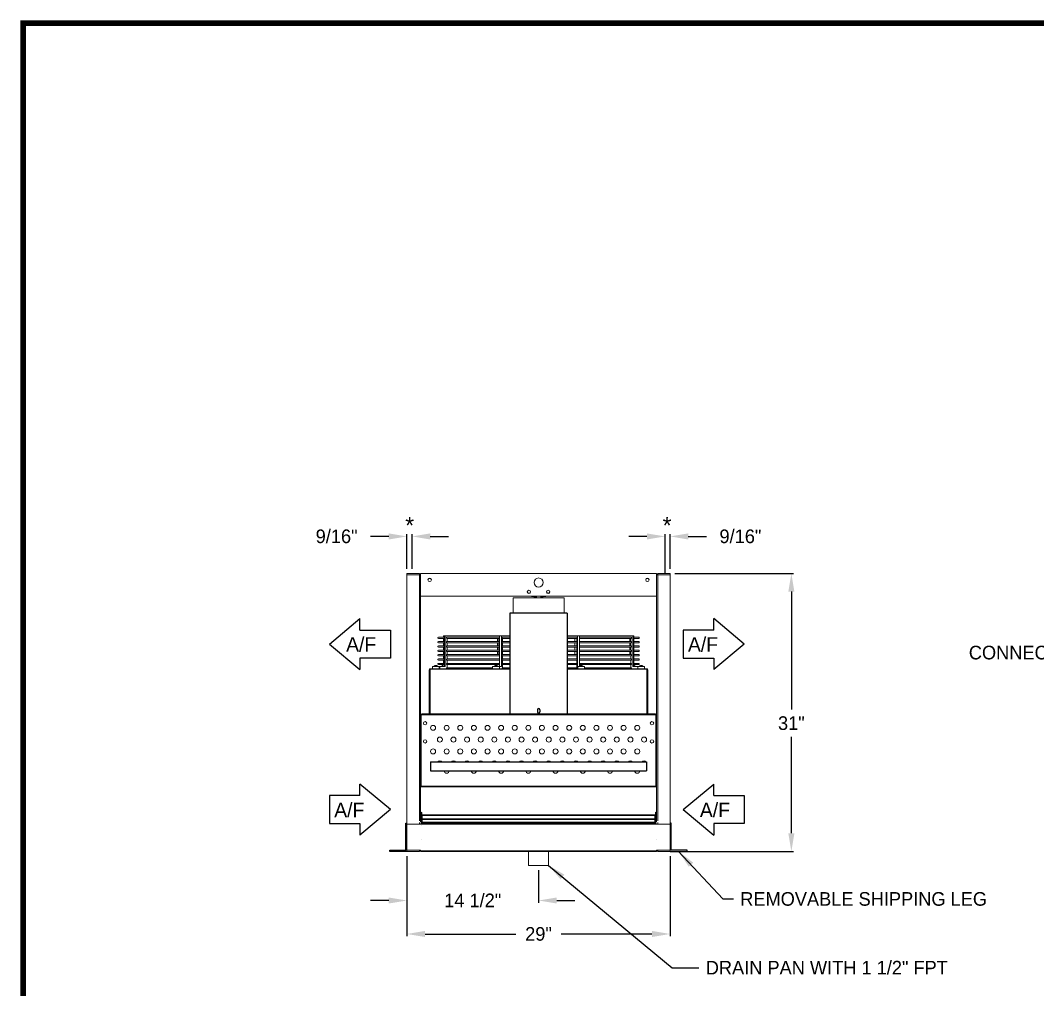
# Model space of a CAD drawing. Extents: x 6 to 271, y -23 to 146.
# Drawn here: x 10.7 to 122.8, y 35.3 to 142.1 of the extents above; entities that cross this region are included whole.
import ezdxf
from ezdxf.enums import TextEntityAlignment as Align

# ---------------------------------------------------------------- set-up
doc = ezdxf.new("R2010")
doc.units = 0
doc.header["$MEASUREMENT"] = 0
doc.layers.get('0').update_dxf_attribs({"linetype": 'CONTINUOUS'})
doc.layers.get('Defpoints').update_dxf_attribs({"linetype": 'CONTINUOUS'})
doc.dimstyles.get("Standard").update_dxf_attribs({"dimtxt": 1.5, "dimasz": 2, "dimexe": 0.25, "dimexo": 0.5, "dimgap": 0.75, "dimtad": 0, "dimtih": 1, "dimtoh": 1, "dimdec": 4, "dimzin": 0, "dimdsep": 46, "dimlunit": 5, "dimtxsty": 'STANDARD', "dimcen": 0.125, "dimclrd": 1, "dimclre": 1, "dimclrt": 1, "dimadec": 0, "dimazin": 0, "dimtfac": 1, "dimtdec": 4, "dimtofl": 0, "dimtmove": 0, "dimatfit": 3, "dimfxl": 1, "dimfrac": 2, "dimtolj": 1, "dimtzin": 0, "dimarcsym": 0})

# ---------------------------------------------------------------- blocks, each defined once
blk = doc.blocks.new('*D22')
at = {"color": 7, "lineweight": -2}
for p, q in [((53.29, 50.01), (53.29, 41.17)), ((82.29, 50.01), (82.29, 41.17)), ((55.29, 41.42), (65.29, 41.42)), ((80.29, 41.42), (70.29, 41.42))]:
    blk.add_line(p, q, dxfattribs=at)
at = {"color": 7}
for points in [[(55.29, 41.76), (55.29, 41.09), (53.29, 41.42)], [(80.29, 41.76), (80.29, 41.09), (82.29, 41.42)]]:
    blk.add_solid(points, dxfattribs=at)
at = {"layer": 'Defpoints', "color": 0}
for p in [(53.29, 50.51), (82.29, 50.51), (82.29, 41.42)]:
    blk.add_point(p, dxfattribs=at)
at = {"color": 7, "insert": (67.79, 41.42), "char_height": 1.5, "attachment_point": 5}
blk.add_mtext('\\A1;29"', dxfattribs=at)
blk = doc.blocks.new('*D23')
at = {"color": 7, "lineweight": -2}
for p, q in [((53.29, 50.01), (53.29, 44.86)), ((67.79, 48.46), (67.79, 44.86)), ((51.29, 45.11), (49.29, 45.11)), ((69.79, 45.11), (71.79, 45.11))]:
    blk.add_line(p, q, dxfattribs=at)
at = {"color": 7}
for points in [[(51.29, 45.44), (51.29, 44.78), (53.29, 45.11)], [(69.79, 45.44), (69.79, 44.78), (67.79, 45.11)]]:
    blk.add_solid(points, dxfattribs=at)
at = {"layer": 'Defpoints', "color": 0}
for p in [(53.29, 50.51), (67.79, 48.96), (53.29, 45.11)]:
    blk.add_point(p, dxfattribs=at)
at = {"color": 7, "insert": (60.54, 45.11), "char_height": 1.5, "attachment_point": 5}
blk.add_mtext('\\A1;14 1/2"', dxfattribs=at)
blk = doc.blocks.new('Air Flow Arror')
for p, q in [((-1.54, 6.74), (-4.35, 3.37)), ((-1.54, 6.74), (1.26, 3.37)), ((-3.09, 3.37), (-4.35, 3.37)), ((-3.09, 3.37), (-3.09, 0)), ((0, 0), (0, 3.37)), ((0, 3.37), (1.26, 3.37)), ((-3.09, 0), (0, 0))]:
    blk.add_line(p, q)
blk.add_text('A/F', height=1.594, rotation=90).set_placement((-0.71, 0.53))
blk = doc.blocks.new('099front')
at = {"color": 0, "ltscale": 7}
for p, q in [((59.35, 106.85), (53.04, 106.85)), ((53.04, 106.85), (53.04, 95.79)), ((59.35, 106.85), (59.35, 95.79)), ((53.04, 95.79), (59.35, 95.79)), ((56.07, 96.23), (56.07, 95.98)), ((56.32, 96.23), (56.32, 95.98))]:
    blk.add_line(p, q, dxfattribs=at)
for centre, start, end in [((56.2, 96.23), 0, 180), ((56.2, 95.98), 180, 0)]:
    blk.add_arc(centre, 0.125, start, end, dxfattribs=at)
blk = doc.blocks.new('*D24')
at = {"color": 7, "lineweight": -2}
for p, q in [((79.73, 85.22), (77.73, 85.22)), ((81.73, 81.64), (81.73, 85.47)), ((82.29, 81.64), (82.29, 85.47)), ((84.29, 85.22), (86.29, 85.22))]:
    blk.add_line(p, q, dxfattribs=at)
at = {"color": 7}
for points in [[(79.73, 85.55), (79.73, 84.88), (81.73, 85.22)], [(84.29, 85.55), (84.29, 84.88), (82.29, 85.22)]]:
    blk.add_solid(points, dxfattribs=at)
at = {"layer": 'Defpoints', "color": 0}
for p in [(81.73, 85.22), (81.73, 81.14), (82.29, 81.14)]:
    blk.add_point(p, dxfattribs=at)
at = {"color": 7, "insert": (90.04, 85.22), "char_height": 1.5, "attachment_point": 5}
blk.add_mtext('\\A1;9/16"', dxfattribs=at)
blk = doc.blocks.new('*D25')
at = {"color": 7, "lineweight": -2}
for p, q in [((51.29, 85.22), (49.29, 85.22)), ((53.29, 81.64), (53.29, 85.47)), ((53.86, 81.64), (53.86, 85.47)), ((55.86, 85.22), (57.86, 85.22))]:
    blk.add_line(p, q, dxfattribs=at)
at = {"color": 7}
for points in [[(51.29, 85.55), (51.29, 84.88), (53.29, 85.22)], [(55.86, 85.55), (55.86, 84.88), (53.86, 85.22)]]:
    blk.add_solid(points, dxfattribs=at)
at = {"layer": 'Defpoints', "color": 0}
for p in [(53.29, 85.22), (53.29, 81.14), (53.86, 81.14)]:
    blk.add_point(p, dxfattribs=at)
at = {"color": 7, "insert": (45.54, 85.22), "char_height": 1.5, "attachment_point": 5}
blk.add_mtext('\\A1;9/16"', dxfattribs=at)

msp = doc.modelspace()

# ---------------------------------------------------------------- linework, layer by layer
at = {"color": 7}
for p, q in [((81.7313, 81.13945), (81.7313, 82.27363)), ((82.7938, 81.13945), (95.90246, 81.13945)), ((95.65246, 79.13945), (95.65246, 66.13945)), ((44.74651, 73.35741), (48.11421, 76.16372)), ((48.11421, 74.90088), (48.11421, 76.16372)), ((48.11421, 74.90088), (51.48191, 74.90088)), ((51.48191, 74.90088), (51.48191, 71.81395)), ((44.74651, 73.35741), (48.11421, 70.55111)), ((51.48191, 71.81395), (48.11421, 71.81395)), ((48.11421, 71.81395), (48.11421, 70.55111)), ((95.65246, 52.51445), (95.65246, 63.13945)), ((55.8938, 60.37738), (79.6938, 60.37738)), ((55.8938, 60.37738), (55.8938, 59.39795)), ((79.6938, 60.37738), (79.6938, 59.39795)), ((55.8938, 59.39795), (79.6938, 59.39795)), ((83.72928, 55.12417), (87.09698, 57.93047)), ((87.09698, 56.66763), (87.09698, 57.93047)), ((87.09698, 56.66763), (90.46468, 56.66763)), ((90.46468, 56.66763), (90.46468, 53.5807)), ((83.72928, 55.12417), (87.09698, 52.31786)), ((53.1688, 50.63945), (53.1688, 53.63945)), ((53.1688, 53.63945), (53.2938, 53.63945)), ((82.4188, 53.63945), (82.2938, 53.63945)), ((82.4188, 50.63945), (82.4188, 53.63945)), ((90.46468, 53.5807), (87.09698, 53.5807)), ((87.09698, 53.5807), (87.09698, 52.31786)), ((51.4188, 50.51445), (51.4188, 50.63945)), ((51.4188, 50.63945), (53.1688, 50.63945)), ((53.2938, 50.51445), (51.4188, 50.51445)), ((82.2938, 50.51445), (84.1688, 50.51445)), ((84.1688, 50.63945), (82.4188, 50.63945)), ((82.7938, 50.51445), (95.90246, 50.51445)), ((84.1688, 50.51445), (84.1688, 50.63945))]:
    msp.add_line(p, q, dxfattribs=at)
at = {"color": 7, "linetype": 'Continuous', "lineweight": 15}
for p, q in [((53.2938, 81.13945), (53.2938, 81.00495)), ((54.6583, 81.13945), (53.2938, 81.13945)), ((54.6583, 81.00495), (53.2938, 81.00495)), ((53.2938, 81.00395), (53.2938, 50.64995)), ((54.6583, 81.00395), (53.2938, 81.00395)), ((54.6583, 81.00495), (54.6583, 81.13945)), ((54.6583, 81.00395), (54.7938, 81.00395)), ((54.6583, 81.00395), (54.6583, 53.90361)), ((80.7938, 81.13945), (54.7938, 81.13945)), ((54.7938, 81.13945), (54.7938, 81.00395)), ((54.7938, 53.76813), (54.7938, 81.00395)), ((80.7938, 81.00395), (80.7938, 81.13945)), ((80.7938, 81.00395), (80.9293, 81.00395)), ((80.7938, 53.76813), (80.7938, 81.00395)), ((80.9293, 81.13945), (80.9293, 81.00495)), ((80.9293, 81.13945), (82.2938, 81.13945)), ((80.9293, 81.00495), (82.2938, 81.00495)), ((80.9293, 81.00395), (82.2938, 81.00395)), ((80.9293, 53.90361), (80.9293, 81.00395)), ((82.2938, 81.13945), (82.2938, 81.00495)), ((82.2938, 81.00395), (82.2938, 50.64995)), ((54.7938, 78.63945), (80.7938, 78.63945)), ((67.55488, 78.54313), (66.72011, 78.63945)), ((67.566, 78.63945), (67.55488, 78.54313)), ((68.03271, 78.54313), (68.0216, 78.63945)), ((68.86748, 78.63945), (68.03271, 78.54313)), ((70.6063, 78.45045), (64.9813, 78.45045)), ((57.40015, 74.10957), (56.75368, 74.10957)), ((56.75368, 73.98957), (57.40015, 73.98957)), ((57.30678, 74.26445), (57.30678, 74.10957)), ((57.40015, 74.26445), (57.30678, 74.26445)), ((57.30678, 73.98957), (57.30678, 73.6309)), ((57.49353, 74.26445), (57.40015, 74.26445)), ((57.40015, 74.26445), (57.40015, 70.88345)), ((57.49353, 74.26445), (57.49353, 70.88345)), ((63.48861, 74.26445), (57.49353, 74.26445)), ((57.68993, 73.98957), (63.48861, 73.98957)), ((63.48861, 74.10957), (57.69, 74.10957)), ((57.71896, 73.6309), (57.71896, 73.98957)), ((63.26318, 73.98957), (63.26318, 73.6309)), ((63.35656, 73.6309), (63.35656, 73.98957)), ((63.71404, 74.26445), (63.48861, 74.26445)), ((63.48861, 74.26445), (63.48861, 70.88345)), ((63.71404, 74.26445), (63.71404, 70.88345)), ((64.63755, 74.26445), (63.71404, 74.26445)), ((63.79539, 73.98957), (64.63755, 73.98957)), ((64.63755, 74.10957), (63.79552, 74.10957)), ((63.80741, 73.6309), (63.80741, 73.98957)), ((70.95005, 74.26445), (72.09899, 74.26445)), ((72.01867, 74.10957), (70.95005, 74.10957)), ((70.95005, 73.98957), (72.01867, 73.98957)), ((71.78019, 73.6309), (71.78019, 73.98957)), ((72.00561, 73.6309), (72.00561, 73.98957)), ((72.09899, 74.26445), (72.09899, 70.88345)), ((72.32441, 74.26445), (72.09899, 74.26445)), ((72.32441, 74.26445), (72.32441, 70.99154)), ((72.32441, 74.26445), (78.18744, 74.26445)), ((77.99354, 74.10957), (72.32441, 74.10957)), ((72.32441, 73.98957), (77.99354, 73.98957)), ((77.86864, 73.6309), (77.86864, 73.98957)), ((77.96202, 73.6309), (77.96202, 73.98957)), ((78.18744, 74.26445), (78.18744, 70.88345)), ((78.28082, 74.26445), (78.18744, 74.26445)), ((78.28082, 74.26445), (78.28082, 70.88345)), ((78.83391, 74.10957), (78.28082, 74.10957)), ((78.28082, 73.98957), (78.83391, 73.98957)), ((57.40015, 73.6309), (56.75368, 73.6309)), ((56.75368, 73.5109), (57.40015, 73.5109)), ((57.40015, 73.15224), (56.75368, 73.15224)), ((56.75368, 73.03224), (57.40015, 73.03224)), ((57.30678, 73.5109), (57.30678, 73.15224)), ((57.30678, 73.03224), (57.30678, 72.67357)), ((57.68993, 73.5109), (63.48861, 73.5109)), ((57.68993, 73.03224), (63.48861, 73.03224)), ((63.48861, 73.6309), (57.69, 73.6309)), ((63.48861, 73.15224), (57.69, 73.15224)), ((57.71896, 73.15224), (57.71896, 73.5109)), ((57.71896, 72.67357), (57.71896, 73.03224)), ((63.26318, 73.5109), (63.26318, 73.15224)), ((63.26318, 73.03224), (63.26318, 72.67357)), ((63.35656, 73.15224), (63.35656, 73.5109)), ((63.35656, 72.67357), (63.35656, 73.03224)), ((63.79539, 73.5109), (64.63755, 73.5109)), ((63.79539, 73.03224), (64.63755, 73.03224)), ((64.63755, 73.6309), (63.79552, 73.6309)), ((64.63755, 73.15224), (63.79552, 73.15224)), ((63.80741, 73.15224), (63.80741, 73.5109)), ((63.80741, 72.67357), (63.80741, 73.03224)), ((72.01867, 73.6309), (70.95005, 73.6309)), ((70.95005, 73.5109), (72.01867, 73.5109)), ((72.01867, 73.15224), (70.95005, 73.15224)), ((70.95005, 73.03224), (72.01867, 73.03224)), ((71.78019, 73.15224), (71.78019, 73.5109)), ((71.78019, 72.67357), (71.78019, 73.03224)), ((72.00561, 73.15224), (72.00561, 73.5109)), ((72.00561, 72.67357), (72.00561, 73.03224)), ((77.99354, 73.6309), (72.32441, 73.6309)), ((72.32441, 73.5109), (77.99354, 73.5109)), ((77.99354, 73.15224), (72.32441, 73.15224)), ((72.32441, 73.03224), (77.99354, 73.03224)), ((77.86864, 73.15224), (77.86864, 73.5109)), ((77.86864, 72.67357), (77.86864, 73.03224)), ((77.96202, 73.15224), (77.96202, 73.5109)), ((77.96202, 72.67357), (77.96202, 73.03224)), ((78.83391, 73.6309), (78.28082, 73.6309)), ((78.28082, 73.5109), (78.83391, 73.5109)), ((78.83391, 73.15224), (78.28082, 73.15224)), ((78.28082, 73.03224), (78.83391, 73.03224)), ((57.40015, 72.67357), (56.75368, 72.67357)), ((56.75368, 72.55357), (57.40015, 72.55357)), ((57.40015, 72.1949), (56.75368, 72.1949)), ((56.75368, 72.07491), (57.40015, 72.07491)), ((57.30678, 72.55357), (57.30678, 72.1949)), ((57.30678, 72.07491), (57.30678, 71.71624)), ((57.68993, 72.55357), (63.48861, 72.55357)), ((57.68993, 72.07491), (63.48861, 72.07491)), ((63.48861, 72.67357), (57.69, 72.67357)), ((63.48861, 72.1949), (57.69, 72.1949)), ((57.71896, 72.1949), (57.71896, 72.55357)), ((57.71896, 71.71624), (57.71896, 72.07491)), ((63.26318, 72.55357), (63.26318, 72.1949)), ((63.35656, 72.1949), (63.35656, 72.55357)), ((63.79539, 72.55357), (64.63755, 72.55357)), ((63.79539, 72.07491), (64.63755, 72.07491)), ((64.63755, 72.67357), (63.79552, 72.67357)), ((64.63755, 72.1949), (63.79552, 72.1949)), ((63.80741, 72.1949), (63.80741, 72.55357)), ((63.80741, 71.71624), (63.80741, 72.07491)), ((72.01867, 72.67357), (70.95005, 72.67357)), ((70.95005, 72.55357), (72.01867, 72.55357)), ((72.01867, 72.1949), (70.95005, 72.1949)), ((70.95005, 72.07491), (72.01867, 72.07491)), ((71.78019, 72.1949), (71.78019, 72.55357)), ((72.00561, 72.1949), (72.00561, 72.55357)), ((72.00561, 71.71624), (72.00561, 72.07491)), ((77.99354, 72.67357), (72.32441, 72.67357)), ((72.32441, 72.55357), (77.99354, 72.55357)), ((77.99354, 72.1949), (72.32441, 72.1949)), ((72.32441, 72.07491), (77.99354, 72.07491)), ((77.86864, 72.1949), (77.86864, 72.55357)), ((77.96202, 72.1949), (77.96202, 72.55357)), ((77.96202, 71.71624), (77.96202, 72.07491)), ((78.83391, 72.67357), (78.28082, 72.67357)), ((78.28082, 72.55357), (78.83391, 72.55357)), ((78.83391, 72.1949), (78.28082, 72.1949)), ((78.28082, 72.07491), (78.83391, 72.07491)), ((55.8426, 70.63945), (55.8448, 70.63945)), ((64.63755, 70.63945), (55.8448, 70.63945)), ((55.8448, 70.58845), (55.8448, 70.63945)), ((56.10727, 70.88345), (56.61748, 70.88345)), ((56.69502, 70.88445), (56.25752, 70.88445)), ((56.38152, 71.00845), (56.38168, 71.00845)), ((56.38441, 71.00845), (56.38168, 71.00845)), ((56.38441, 71.00845), (56.39491, 71.00845)), ((56.40559, 71.00845), (56.39491, 71.00845)), ((56.40559, 71.00845), (56.48163, 71.00845)), ((56.49319, 71.00845), (56.48163, 71.00845)), ((56.49947, 71.00845), (56.49319, 71.00845)), ((56.49947, 71.00845), (56.52484, 71.00845)), ((56.53938, 71.00845), (56.52484, 71.00845)), ((56.53938, 71.00845), (56.57102, 71.00845)), ((56.61748, 70.88345), (56.84527, 70.88345)), ((57.40015, 71.71624), (56.75368, 71.71624)), ((56.75368, 71.59624), (57.40015, 71.59624)), ((57.40015, 71.23757), (56.75368, 71.23757)), ((56.75368, 71.11757), (57.40015, 71.11757)), ((56.91056, 70.88345), (56.84527, 70.88345)), ((56.91056, 70.88345), (56.91056, 70.63945)), ((57.49353, 70.88345), (56.91056, 70.88345)), ((57.30678, 71.59624), (57.30678, 71.23757)), ((57.68993, 71.59624), (63.48861, 71.59624)), ((57.68993, 71.11757), (63.48861, 71.11757)), ((63.48861, 71.71624), (57.69, 71.71624)), ((63.48861, 71.23757), (57.69, 71.23757)), ((62.73693, 70.75891), (57.69, 70.75891)), ((57.71896, 71.23757), (57.71896, 71.59624)), ((57.71896, 70.75891), (57.71896, 71.11757)), ((62.73693, 70.88345), (63.24714, 70.88345)), ((63.32468, 70.88445), (62.88718, 70.88445)), ((63.01118, 71.00845), (63.04282, 71.00845)), ((63.05737, 71.00845), (63.04282, 71.00845)), ((63.05737, 71.00845), (63.08273, 71.00845)), ((63.08901, 71.00845), (63.08273, 71.00845)), ((63.10057, 71.00845), (63.08901, 71.00845)), ((63.10057, 71.00845), (63.17661, 71.00845)), ((63.18729, 71.00845), (63.17661, 71.00845)), ((63.18729, 71.00845), (63.19779, 71.00845)), ((63.20052, 71.00845), (63.19779, 71.00845)), ((63.20052, 71.00845), (63.20068, 71.00845)), ((63.24714, 70.88345), (63.47493, 70.88345)), ((63.71404, 70.88345), (63.47493, 70.88345)), ((63.79539, 71.59624), (64.63755, 71.59624)), ((63.79539, 71.11757), (64.63755, 71.11757)), ((64.63755, 71.71624), (63.79552, 71.71624)), ((64.63755, 71.23757), (63.79552, 71.23757)), ((64.63755, 70.75891), (63.79552, 70.75891)), ((63.80741, 71.23757), (63.80741, 71.59624)), ((63.80741, 70.75891), (63.80741, 71.11757)), ((72.01867, 71.71624), (70.95005, 71.71624)), ((70.95005, 71.59624), (72.01867, 71.59624)), ((72.01867, 71.23757), (70.95005, 71.23757)), ((70.95005, 71.11757), (72.01867, 71.11757)), ((72.01867, 70.75891), (70.95005, 70.75891)), ((79.7428, 70.63945), (70.95005, 70.63945)), ((72.00561, 71.23757), (72.00561, 71.59624)), ((72.00561, 70.75891), (72.00561, 71.11757)), ((72.09899, 70.88345), (72.11267, 70.88345)), ((72.11267, 70.88345), (72.62288, 70.88345)), ((72.27957, 70.88445), (72.26292, 70.88445)), ((72.70042, 70.88445), (72.27957, 70.88445)), ((77.99354, 71.71624), (72.32441, 71.71624)), ((72.32441, 71.59624), (77.99354, 71.59624)), ((77.99354, 71.23757), (72.32441, 71.23757)), ((72.32441, 71.11757), (77.99354, 71.11757)), ((72.38692, 71.00845), (72.38707, 71.00845)), ((72.3898, 71.00845), (72.38707, 71.00845)), ((72.3898, 71.00845), (72.40031, 71.00845)), ((72.41099, 71.00845), (72.40031, 71.00845)), ((72.41099, 71.00845), (72.48703, 71.00845)), ((72.49858, 71.00845), (72.48703, 71.00845)), ((72.50486, 71.00845), (72.49858, 71.00845)), ((72.50486, 71.00845), (72.53023, 71.00845)), ((72.54477, 71.00845), (72.53023, 71.00845)), ((72.54477, 71.00845), (72.57642, 71.00845)), ((72.62288, 70.88345), (72.85067, 70.88345)), ((77.99354, 70.75891), (72.85067, 70.75891)), ((77.96202, 71.23757), (77.96202, 71.59624)), ((77.96202, 70.75891), (77.96202, 71.11757)), ((78.18744, 70.88345), (78.74232, 70.88345)), ((78.83391, 71.71624), (78.28082, 71.71624)), ((78.28082, 71.59624), (78.83391, 71.59624)), ((78.83391, 71.23757), (78.28082, 71.23757)), ((78.28082, 71.11757), (78.83391, 71.11757)), ((78.74232, 70.88345), (79.25253, 70.88345)), ((79.02761, 70.88445), (78.89257, 70.88445)), ((79.01657, 71.00845), (79.04822, 71.00845)), ((79.33007, 70.88445), (79.02761, 70.88445)), ((79.06276, 71.00845), (79.04822, 71.00845)), ((79.06276, 71.00845), (79.08813, 71.00845)), ((79.09441, 71.00845), (79.08813, 71.00845)), ((79.10596, 71.00845), (79.09441, 71.00845)), ((79.10596, 71.00845), (79.182, 71.00845)), ((79.19268, 71.00845), (79.182, 71.00845)), ((79.19268, 71.00845), (79.20319, 71.00845)), ((79.20592, 71.00845), (79.20319, 71.00845)), ((79.20592, 71.00845), (79.20607, 71.00845)), ((79.25253, 70.88345), (79.48032, 70.88345)), ((79.7428, 70.58845), (79.7428, 70.63945)), ((79.7428, 70.63945), (79.745, 70.63945)), ((55.7938, 70.51445), (55.7438, 70.51445)), ((55.7438, 70.51445), (55.7438, 65.69045)), ((55.7938, 70.58845), (55.7938, 70.59065)), ((55.8438, 70.58845), (55.7938, 70.58845)), ((55.7938, 70.58845), (55.7938, 70.58745)), ((55.7938, 70.58745), (55.7938, 70.51445)), ((55.7938, 70.51445), (55.7938, 65.69045)), ((64.63755, 70.58845), (55.8448, 70.58845)), ((55.8448, 65.69045), (55.8448, 70.58845)), ((79.7428, 70.58845), (70.95005, 70.58845)), ((79.7428, 65.69045), (79.7428, 70.58845)), ((79.7438, 70.58845), (79.7938, 70.58845)), ((79.7938, 70.59065), (79.7938, 70.58845)), ((79.7938, 70.58745), (79.7938, 70.58845)), ((79.7938, 70.58745), (79.7938, 70.51445)), ((79.7938, 70.51445), (79.7938, 65.69045)), ((79.7938, 70.51445), (79.8438, 70.51445)), ((79.8438, 70.51445), (79.8438, 65.69045)), ((54.7938, 65.57595), (54.8578, 65.57595)), ((54.8568, 65.57545), (54.7938, 65.57545)), ((54.8568, 65.57545), (54.8568, 57.70345)), ((54.8568, 65.57545), (54.8578, 65.57545)), ((54.8573, 65.63945), (54.8573, 65.57695)), ((54.8573, 65.63945), (55.7303, 65.63945)), ((54.8573, 65.57695), (55.7303, 65.57695)), ((54.8578, 65.57545), (54.8578, 65.57645)), ((54.8578, 65.57645), (55.8563, 65.57645)), ((54.8578, 65.57545), (54.8578, 57.70345)), ((54.8578, 65.57545), (80.7298, 65.57545)), ((54.9188, 65.68945), (54.9188, 65.63945)), ((55.7428, 65.68945), (54.9188, 65.68945)), ((55.7428, 65.63945), (55.7303, 65.63945)), ((55.7303, 65.57695), (55.7303, 65.63945)), ((55.7428, 65.63945), (55.7428, 65.68945)), ((55.7438, 65.69045), (55.7938, 65.69045)), ((55.8448, 65.69045), (55.7938, 65.69045)), ((55.7938, 65.63945), (55.7938, 65.57545)), ((55.7938, 65.63945), (55.8448, 65.63945)), ((55.8448, 65.69045), (55.8448, 65.68945)), ((79.7428, 65.69045), (55.8448, 65.69045)), ((55.8448, 65.63945), (55.8448, 65.68945)), ((55.8448, 65.68945), (79.7428, 65.68945)), ((55.8448, 65.63945), (55.8563, 65.63945)), ((55.8563, 65.57645), (55.8563, 65.63945)), ((55.8563, 65.63945), (79.7313, 65.63945)), ((79.7313, 65.63945), (79.7428, 65.63945)), ((79.7313, 65.63945), (79.7313, 65.57645)), ((79.7313, 65.57645), (80.7298, 65.57645)), ((79.7428, 65.68945), (79.7428, 65.69045)), ((79.7938, 65.69045), (79.7428, 65.69045)), ((79.7428, 65.63945), (79.7428, 65.68945)), ((79.7428, 65.63945), (79.7938, 65.63945)), ((79.7938, 65.69045), (79.8438, 65.69045)), ((79.7938, 65.63945), (79.7938, 65.57545)), ((79.8448, 65.68945), (79.8448, 65.63945)), ((79.8448, 65.68945), (80.6688, 65.68945)), ((79.8448, 65.63945), (79.8573, 65.63945)), ((79.8573, 65.63945), (79.8573, 65.57695)), ((80.7303, 65.63945), (79.8573, 65.63945)), ((80.7303, 65.57695), (79.8573, 65.57695)), ((80.6688, 65.68945), (80.6688, 65.63945)), ((80.7298, 65.57645), (80.7298, 65.57545)), ((80.7298, 65.57595), (80.7938, 65.57595)), ((80.7298, 65.57545), (80.7298, 57.70345)), ((80.7298, 65.57545), (80.7308, 65.57545)), ((80.7303, 65.57695), (80.7303, 65.63945)), ((80.7308, 65.57545), (80.7308, 57.70345)), ((80.7938, 65.57545), (80.7308, 65.57545)), ((54.8568, 57.70345), (54.7938, 57.70345)), ((54.8568, 57.70345), (54.8578, 57.70345)), ((54.8578, 57.70345), (54.8578, 57.70245)), ((54.8578, 57.70345), (80.7298, 57.70345)), ((54.8578, 57.63945), (54.8578, 57.70245)), ((80.7298, 57.70245), (54.8578, 57.70245)), ((80.7298, 57.63945), (54.8578, 57.63945)), ((80.7298, 57.70245), (80.7298, 57.70345)), ((80.7298, 57.70345), (80.7308, 57.70345)), ((80.7298, 57.63945), (80.7298, 57.70245)), ((80.7938, 57.70345), (80.7308, 57.70345)), ((54.7938, 54.8962), (54.9002, 54.78981)), ((54.9002, 54.70682), (54.7938, 54.81321)), ((54.7938, 54.76813), (54.9002, 54.66174)), ((54.9002, 54.20682), (54.7938, 54.31321)), ((54.7938, 54.26813), (54.9002, 54.16174)), ((54.9002, 53.70682), (54.7938, 53.81321)), ((54.90001, 54.66193), (54.9188, 54.66193)), ((54.90001, 54.16193), (54.9188, 54.16193)), ((54.9002, 54.70682), (54.9002, 54.78981)), ((54.9002, 54.20682), (54.9002, 54.66174)), ((54.9002, 53.70682), (54.9002, 54.16174)), ((54.9188, 54.66193), (54.9188, 54.74492)), ((54.9188, 54.61684), (54.9188, 54.66193)), ((54.9188, 54.16193), (54.9188, 54.61684)), ((54.9188, 54.11684), (54.9188, 54.16193)), ((54.9188, 54.15379), (54.9828, 54.15379)), ((54.9188, 54.15275), (54.9828, 54.15275)), ((54.9188, 53.66193), (54.9188, 54.11684)), ((54.9198, 54.74492), (54.9198, 54.74389)), ((54.9198, 54.15379), (54.9198, 54.74389)), ((80.6048, 54.5359), (54.9828, 54.5359)), ((54.9828, 54.5359), (54.9828, 54.52875)), ((80.6048, 54.52875), (54.9828, 54.52875)), ((54.9828, 54.52875), (54.9828, 54.46371)), ((80.6048, 54.46371), (54.9828, 54.46371)), ((54.9828, 54.46371), (54.9828, 54.15275)), ((80.6048, 54.10475), (54.9828, 54.10475)), ((54.9828, 54.10475), (54.9828, 54.09761)), ((80.6048, 54.09761), (54.9828, 54.09761)), ((54.9828, 54.09761), (54.9828, 54.03256)), ((80.6048, 54.03256), (54.9828, 54.03256)), ((54.9828, 54.03256), (54.9828, 53.73262)), ((80.6048, 54.5359), (80.6048, 54.52875)), ((80.6048, 54.52875), (80.6048, 54.46371)), ((80.6048, 54.46371), (80.6048, 54.10475)), ((80.6048, 54.10475), (80.6048, 54.09761)), ((80.6048, 54.09761), (80.6048, 54.03256)), ((80.6048, 54.03256), (80.6048, 53.73262)), ((80.6688, 54.47191), (80.6058, 54.47191)), ((80.6058, 54.46476), (80.6058, 54.47191)), ((80.6058, 54.46476), (80.6688, 54.46476)), ((80.6688, 54.04076), (80.6058, 54.04076)), ((80.6058, 54.03361), (80.6058, 54.04076)), ((80.6058, 54.03361), (80.6688, 54.03361)), ((80.6678, 54.74492), (80.6678, 54.74389)), ((80.6678, 54.74389), (80.6678, 54.47191)), ((80.6688, 54.66193), (80.6688, 54.74492)), ((80.6688, 54.66193), (80.68758, 54.66193)), ((80.6688, 54.66193), (80.6688, 54.61684)), ((80.6688, 54.16193), (80.6688, 54.61684)), ((80.6688, 54.16193), (80.68758, 54.16193)), ((80.6688, 54.16193), (80.6688, 54.11684)), ((80.6688, 53.66193), (80.6688, 54.11684)), ((80.7938, 54.8962), (80.6874, 54.78981)), ((80.6874, 54.70682), (80.7938, 54.81321)), ((80.6874, 54.70682), (80.6874, 54.78981)), ((80.7938, 54.76813), (80.6874, 54.66174)), ((80.6874, 54.20682), (80.6874, 54.66174)), ((80.6874, 54.20682), (80.7938, 54.31321)), ((80.7938, 54.26813), (80.6874, 54.16174)), ((80.6874, 53.70682), (80.6874, 54.16174)), ((80.6874, 53.70682), (80.7938, 53.81321)), ((82.2938, 53.51848), (53.2938, 53.51848)), ((54.6583, 53.71585), (54.6583, 53.51848)), ((54.7938, 53.51643), (54.7938, 53.58036)), ((54.7938, 53.51643), (54.8438, 53.51643)), ((54.8438, 53.51643), (54.8438, 53.53037)), ((54.8438, 53.35051), (54.8448, 53.35051)), ((54.8438, 53.34948), (54.8448, 53.34948)), ((80.7428, 53.51725), (54.8448, 53.51725)), ((54.8448, 53.51643), (54.8448, 53.51725)), ((80.7428, 53.51643), (54.8448, 53.51643)), ((54.85601, 53.51817), (54.9002, 53.56235)), ((54.8563, 53.51746), (54.9188, 53.51746)), ((54.8563, 53.51746), (54.8563, 53.51725)), ((54.90001, 53.66193), (54.9188, 53.66193)), ((54.9002, 53.56235), (54.9002, 53.66174)), ((54.9188, 53.72264), (54.9828, 53.72264)), ((54.9188, 53.72161), (54.9828, 53.72161)), ((54.9188, 53.61684), (54.9188, 53.66193)), ((54.9188, 53.51746), (54.9188, 53.61684)), ((54.9188, 53.51746), (54.9188, 53.51725)), ((54.9198, 53.51746), (54.9198, 53.51848)), ((80.6678, 53.51746), (54.9198, 53.51746)), ((54.9198, 53.51746), (54.9198, 53.51725)), ((80.6048, 53.73262), (54.9828, 53.73262)), ((54.9828, 53.73262), (54.9828, 53.72547)), ((80.6048, 53.72547), (54.9828, 53.72547)), ((54.9828, 53.72547), (54.9828, 53.66043)), ((80.6048, 53.66043), (54.9828, 53.66043)), ((54.9828, 53.66043), (54.9828, 53.56459)), ((80.6048, 53.56459), (54.9828, 53.56459)), ((54.9828, 53.56459), (54.9828, 53.55744)), ((80.6048, 53.55744), (54.9828, 53.55744)), ((54.9828, 53.55744), (54.9828, 53.51848)), ((80.6048, 53.73262), (80.6048, 53.72547)), ((80.6048, 53.72547), (80.6048, 53.66043)), ((80.6048, 53.66043), (80.6048, 53.56459)), ((80.6048, 53.56459), (80.6048, 53.55744)), ((80.6048, 53.55744), (80.6048, 53.51848)), ((80.6688, 53.66863), (80.6058, 53.66863)), ((80.6058, 53.66148), (80.6058, 53.66863)), ((80.6058, 53.66148), (80.6688, 53.66148)), ((80.6678, 53.51746), (80.6678, 53.51848)), ((80.6678, 53.51725), (80.6678, 53.51746)), ((80.6688, 53.66193), (80.68758, 53.66193)), ((80.6688, 53.66193), (80.6688, 53.61684)), ((80.6688, 53.51746), (80.6688, 53.61684)), ((80.6688, 53.51746), (80.7313, 53.51746)), ((80.6688, 53.51725), (80.6688, 53.51746)), ((80.6874, 53.56235), (80.6874, 53.66174)), ((80.73159, 53.51817), (80.6874, 53.56235)), ((80.7313, 53.51725), (80.7313, 53.51746)), ((80.7428, 53.52937), (80.7428, 53.51725)), ((80.7428, 53.51643), (80.7428, 53.51725)), ((80.7438, 53.51643), (80.7438, 53.53037)), ((80.7438, 53.51643), (80.7938, 53.51643)), ((80.7938, 53.51643), (80.7938, 53.58036)), ((80.9293, 53.51848), (80.9293, 53.71585)), ((53.2938, 50.64995), (54.6583, 50.64995)), ((53.2938, 50.64895), (53.2938, 50.51445)), ((53.2938, 50.64895), (54.6583, 50.64895)), ((53.2938, 50.51445), (54.6583, 50.51445)), ((54.7938, 50.64995), (54.6583, 50.64995)), ((54.6583, 50.51445), (54.6583, 50.64895)), ((54.7938, 50.64995), (54.7938, 50.56783)), ((54.7938, 50.56783), (54.8438, 50.56783)), ((80.7428, 50.56783), (54.8448, 50.56783)), ((54.8448, 50.56683), (54.8448, 50.56783)), ((54.8448, 50.56683), (54.8448, 50.51684)), ((80.7428, 50.51767), (54.8448, 50.51767)), ((80.7428, 50.56783), (80.7428, 50.56683)), ((80.7428, 50.51684), (80.7428, 50.56683)), ((80.7438, 50.56783), (80.7938, 50.56783)), ((80.9293, 50.64995), (80.7938, 50.64995)), ((80.7938, 50.64995), (80.7938, 50.56783)), ((82.2938, 50.64995), (80.9293, 50.64995)), ((80.9293, 50.64895), (80.9293, 50.51445)), ((82.2938, 50.64895), (80.9293, 50.64895)), ((82.2938, 50.51445), (80.9293, 50.51445)), ((82.2938, 50.64895), (82.2938, 50.51445)), ((82.2938, 50.64895), (82.2938, 50.51445))]:
    msp.add_line(p, q, dxfattribs=at)
at = {"color": 7, "const_width": 0.63999}
msp.add_lwpolyline([(11.00839, -18.24898), (267.00583, -18.24898), (267.00583, 141.74942), (11.00839, 141.74942), (11.00839, -18.24898)], dxfattribs=at)
at = {"color": 7, "linetype": 'Continuous', "lineweight": 15, "flags": 128}
for points in [[(72.01867, 74.10957), (72.01872, 74.10957), (72.028, 74.10439), (72.03568, 74.08986), (72.04046, 74.06846), (72.04152, 74.04384), (72.03869, 74.02019), (72.03244, 74.00156), (72.02384, 73.99111), (72.01867, 73.98957)], [(72.01867, 73.6309), (72.02292, 73.62986), (72.03129, 73.62103), (72.0377, 73.60445), (72.04118, 73.58269), (72.04118, 73.55911), (72.0377, 73.53735), (72.03129, 73.52078), (72.02292, 73.51194), (72.01867, 73.5109)], [(72.01867, 73.15224), (72.02292, 73.1512), (72.03129, 73.14236), (72.0377, 73.12578), (72.04118, 73.10403), (72.04118, 73.08045), (72.0377, 73.05869), (72.03129, 73.04211), (72.02292, 73.03327), (72.01867, 73.03224)], [(72.01867, 72.67357), (72.02292, 72.67253), (72.03129, 72.6637), (72.0377, 72.64712), (72.04118, 72.62536), (72.04118, 72.60178), (72.0377, 72.58002), (72.03129, 72.56344), (72.02292, 72.55461), (72.01867, 72.55357)], [(72.01867, 72.1949), (72.02292, 72.19387), (72.03129, 72.18503), (72.0377, 72.16845), (72.04118, 72.14669), (72.04118, 72.12311), (72.0377, 72.10136), (72.03129, 72.08478), (72.02292, 72.07594), (72.01867, 72.07491)], [(57.40015, 71.38237), (57.3616, 71.26612), (57.34963, 71.23757)], [(72.01867, 71.71624), (72.02292, 71.7152), (72.03129, 71.70636), (72.0377, 71.68979), (72.04118, 71.66803), (72.04118, 71.64445), (72.0377, 71.62269), (72.03129, 71.60611), (72.02292, 71.59728), (72.01867, 71.59624)], [(72.01867, 71.23757), (72.02292, 71.23653), (72.03129, 71.2277), (72.0377, 71.21112), (72.04118, 71.18936), (72.04118, 71.16578), (72.0377, 71.14402), (72.03129, 71.12745), (72.02292, 71.11861), (72.01867, 71.11757)], [(72.01867, 70.75891), (72.02318, 70.75774), (72.03161, 70.74846), (72.03799, 70.73131), (72.0413, 70.70901), (72.04101, 70.6851), (72.03961, 70.67433)], [(68.88755, 48.9817), (68.88203, 48.9799), (68.86242, 48.97788), (68.82889, 48.97591), (68.78186, 48.97401), (68.72195, 48.97221), (68.64994, 48.97054), (68.56677, 48.96901), (68.47352, 48.96765), (68.37141, 48.96647), (68.26177, 48.96549), (68.14603, 48.96472), (68.0257, 48.96418), (67.90234, 48.96386), (67.77757, 48.96377), (67.65301, 48.96392), (67.53029, 48.9643), (67.411, 48.9649), (67.2967, 48.96573), (67.18889, 48.96676), (67.08896, 48.96799), (66.99821, 48.96939), (66.91784, 48.97096), (66.84889, 48.97267), (66.79226, 48.97449), (66.74868, 48.97641), (66.71873, 48.9784), (66.70279, 48.98043), (66.70005, 48.9817)]]:
    msp.add_lwpolyline(points, dxfattribs=at)
at = {"color": 7, "linetype": 'Continuous', "lineweight": 15}
for centre, radius in [((55.7938, 80.43916), 0.1875), ((67.7938, 80.13945), 0.5), ((79.7938, 80.43916), 0.1875), ((66.73269, 79.10188), 0.1875), ((68.85491, 79.10188), 0.1875), ((55.2938, 64.63945), 0.1875), ((56.1688, 64.13195), 0.275), ((57.6688, 64.13195), 0.275), ((59.1688, 64.13195), 0.275), ((60.6688, 64.13195), 0.275), ((62.1688, 64.13195), 0.275), ((63.6688, 64.13195), 0.275), ((65.1688, 64.13195), 0.275), ((66.6688, 64.13195), 0.275), ((68.1688, 64.13195), 0.275), ((69.6688, 64.13195), 0.275), ((71.1688, 64.13195), 0.275), ((72.6688, 64.13195), 0.275), ((74.1688, 64.13195), 0.275), ((75.6688, 64.13195), 0.275), ((77.1688, 64.13195), 0.275), ((78.6688, 64.13195), 0.275), ((80.2938, 64.63945), 0.1875), ((55.2938, 62.63945), 0.1875), ((56.9188, 62.83295), 0.275), ((58.4188, 62.83295), 0.275), ((59.9188, 62.83295), 0.275), ((61.4188, 62.83295), 0.275), ((62.9188, 62.83295), 0.275), ((64.4188, 62.83295), 0.275), ((65.9188, 62.83295), 0.275), ((67.4188, 62.83295), 0.275), ((68.9188, 62.83295), 0.275), ((70.4188, 62.83295), 0.275), ((71.9188, 62.83295), 0.275), ((73.4188, 62.83295), 0.275), ((74.9188, 62.83295), 0.275), ((76.4188, 62.83295), 0.275), ((77.9188, 62.83295), 0.275), ((79.4188, 62.83295), 0.275), ((80.2938, 62.63945), 0.1875), ((56.1688, 61.53395), 0.275), ((57.6688, 61.53395), 0.275), ((59.1688, 61.53395), 0.275), ((60.6688, 61.53395), 0.275), ((62.1688, 61.53395), 0.275), ((63.6688, 61.53395), 0.275), ((65.1688, 61.53395), 0.275), ((66.6688, 61.53395), 0.275), ((68.1688, 61.53395), 0.275), ((69.6688, 61.53395), 0.275), ((71.1688, 61.53395), 0.275), ((72.6688, 61.53395), 0.275), ((74.1688, 61.53395), 0.275), ((75.6688, 61.53395), 0.275), ((77.1688, 61.53395), 0.275), ((78.6688, 61.53395), 0.275)]:
    msp.add_circle(centre, radius, dxfattribs=at)
for centre, radius, start, end in [((54.6583, 81.00395), 0.1355, 0, 90), ((54.6583, 81.00395), 0.001, 0, 90), ((80.9293, 81.00395), 0.1355, 90, 180), ((80.9293, 81.00395), 0.001, 90, 180), ((55.7938, 80.4035), 0.1875, 5.4569066, 174.5430934), ((79.7938, 80.4035), 0.1875, 5.4569066, 174.5430934), ((66.73312, 79.14127), 0.1875, 185.3953704, 353.3358302), ((68.85447, 79.14127), 0.1875, 186.6641698, 354.6046296), ((56.75368, 74.04957), 0.06, 90, 270), ((77.99036, 74.04957), 0.06008, 273.0264215, 86.9735785), ((78.83391, 74.04957), 0.06, 270, 90), ((56.75368, 73.5709), 0.06, 90, 270), ((56.75368, 73.09224), 0.06, 90, 270), ((77.99024, 73.5709), 0.06009, 273.1449928, 86.8550072), ((77.99024, 73.09224), 0.06009, 273.1434317, 86.8565683), ((78.83391, 73.5709), 0.06, 270, 90), ((78.83391, 73.09224), 0.06, 270, 90), ((56.75368, 72.61357), 0.06, 90, 270), ((56.75368, 72.1349), 0.06, 90, 270), ((77.99024, 72.61357), 0.06009, 273.1449928, 86.8550072), ((77.99024, 72.1349), 0.06009, 273.1434317, 86.8565683), ((78.83391, 72.61357), 0.06, 270, 90), ((78.83391, 72.1349), 0.06, 270, 90), ((55.8426, 70.59065), 0.0488, 90, 180), ((56.38152, 70.88445), 0.124, 90, 180), ((56.57102, 70.88445), 0.124, 0, 90), ((56.75368, 71.65624), 0.06, 90, 270), ((56.75368, 71.17757), 0.06, 90, 270), ((56.4335, 71.63845), 1, 310.9746302, 328.6087893), ((63.01118, 70.88445), 0.124, 90, 180), ((63.20068, 70.88445), 0.124, 0, 90), ((72.38692, 70.88445), 0.124, 90, 180), ((72.57642, 70.88445), 0.124, 0, 90), ((77.99024, 71.65624), 0.06009, 273.1449928, 86.8550072), ((77.99024, 71.17757), 0.06009, 273.1449928, 86.8550072), ((77.99005, 70.69942), 0.05959, 335.0995115, 86.6482958), ((79.1541, 71.63845), 1, 211.3912107, 229.0253698), ((78.83391, 71.65624), 0.06, 270, 90), ((78.83391, 71.17757), 0.06, 270, 90), ((79.01657, 70.88445), 0.124, 90, 180), ((79.20607, 70.88445), 0.124, 0, 90), ((79.745, 70.59065), 0.0488, 0, 90), ((54.8573, 65.57595), 0.0635, 90, 180), ((54.8573, 65.57595), 0.001, 90, 180), ((55.7303, 65.57595), 0.0635, 0, 90), ((55.7303, 65.57595), 0.001, 30, 90), ((55.7428, 65.69045), 0.001, 270, 0), ((55.7428, 65.69045), 0.051, 270, 0), ((79.8448, 65.69045), 0.051, 180, 270), ((79.8573, 65.57595), 0.0635, 90, 180), ((79.8448, 65.69045), 0.001, 180, 270), ((79.8573, 65.57595), 0.001, 90, 150), ((80.7303, 65.57595), 0.0635, 0, 90), ((80.7303, 65.57595), 0.001, 0, 90), ((56.9188, 60.23495), 0.275, 31.192083, 148.807917), ((58.4188, 60.23495), 0.275, 31.192083, 148.807917), ((59.9188, 60.23495), 0.275, 31.192083, 148.807917), ((61.4188, 60.23495), 0.275, 31.192083, 148.807917), ((62.9188, 60.23495), 0.275, 31.192083, 148.807917), ((64.4188, 60.23495), 0.275, 31.192083, 148.807917), ((65.9188, 60.23495), 0.275, 31.192083, 148.807917), ((67.4188, 60.23495), 0.275, 31.192083, 148.807917), ((68.9188, 60.23495), 0.275, 31.192083, 148.807917), ((70.4188, 60.23495), 0.275, 31.192083, 148.807917), ((71.9188, 60.23495), 0.275, 31.192083, 148.807917), ((73.4188, 60.23495), 0.275, 31.192083, 148.807917), ((74.9188, 60.23495), 0.275, 31.192083, 148.807917), ((76.4188, 60.23495), 0.275, 31.192083, 148.807917), ((77.9188, 60.23495), 0.275, 31.192083, 148.807917), ((79.4188, 60.23495), 0.275, 31.192083, 148.807917), ((57.6688, 59.39795), 0.275, 180, 0), ((60.6688, 59.39795), 0.275, 180, 0), ((63.6688, 59.39795), 0.275, 180, 0), ((66.6688, 59.39795), 0.275, 180, 0), ((69.6688, 59.39795), 0.275, 180, 0), ((72.6688, 59.39795), 0.275, 180, 0), ((75.6688, 59.39795), 0.275, 180, 0), ((78.6688, 59.39795), 0.275, 180, 0), ((54.85531, 54.74491), 0.06349, 0.0021866, 45.0022595), ((54.85531, 54.66192), 0.06349, 0.0021866, 45.0022595), ((54.85531, 54.61684), 0.06349, 0.0021866, 45.0022595), ((54.85531, 54.16192), 0.06349, 0.0021866, 45.0022595), ((54.85531, 54.11684), 0.06349, 0.0021866, 45.0022595), ((80.6208, 55.44037), 0.97679, 269.0613624, 272.8166063), ((80.60505, 54.47968), 0.01494, 269.0235733, 272.8592171), ((80.62078, 55.00966), 0.97723, 269.0627383, 272.8162806), ((80.60505, 54.04853), 0.01494, 269.0235733, 272.8592171), ((80.73229, 54.74491), 0.06349, 134.9977405, 179.9978134), ((80.73229, 54.66192), 0.06349, 134.9977405, 179.9978134), ((80.73229, 54.61684), 0.06349, 134.9977405, 179.9978134), ((80.73229, 54.16192), 0.06349, 134.9977405, 179.9978134), ((80.73229, 54.11684), 0.06349, 134.9977405, 179.9978134), ((54.8553, 53.51746), 0.000998, 359.9205869, 44.9878763), ((54.85531, 53.66192), 0.06349, 0.0021866, 45.0022595), ((54.85531, 53.61684), 0.06349, 0.0024182, 45.002028), ((54.85531, 53.51746), 0.06349, 0.0021866, 45.0022595), ((80.62079, 54.63753), 0.97723, 269.0622066, 272.8157622), ((80.60505, 53.6764), 0.01494, 269.0235733, 272.8592171), ((80.73229, 53.66192), 0.06349, 134.9977405, 179.9978134), ((80.73229, 53.61684), 0.06349, 134.997972, 179.9975818), ((80.73229, 53.51746), 0.06349, 134.9977405, 179.9978134), ((80.7323, 53.51746), 0.000998, 135.0121237, 180.0794131), ((54.8448, 51.79734), 0.001, 180.0187774, 269.9812226), ((80.7428, 51.79734), 0.001, 270.0187774, 359.9812226), ((54.6583, 50.64995), 0.001, 270, 0), ((54.6583, 50.64995), 0.1355, 270, 0), ((54.84479, 50.56783), 0.051, 180.0015639, 270.0050273), ((54.8448, 50.56783), 0.000998, 179.9130906, 270.0869094), ((80.7428, 50.56783), 0.000998, 269.9130906, 0.0869094), ((80.7428, 50.56783), 0.051, 269.9949727, 359.9984361), ((80.9293, 50.64995), 0.1355, 180, 270), ((80.9293, 50.64995), 0.001, 180, 270)]:
    msp.add_arc(centre, radius, start, end, dxfattribs=at)
for points in [[(64.9813, 78.45045), (64.9813, 76.75195)], [(70.6063, 76.75195), (70.6063, 78.45045)], [(56.10727, 70.88345), (56.10727, 70.63945)], [(56.25752, 70.88445), (56.25752, 70.88345)], [(56.38168, 71.00845), (56.3777, 71.00838)], [(56.3777, 71.00838), (56.38441, 71.00845)], [(56.39491, 71.00845), (56.40162, 71.00838)], [(56.40162, 71.00838), (56.40559, 71.00845)], [(56.48163, 71.00845), (56.48328, 71.00838)], [(56.48328, 71.00838), (56.49947, 71.00845)], [(56.52484, 71.00845), (56.54102, 71.00838)], [(56.54102, 71.00838), (56.53938, 71.00845)], [(56.69502, 70.88345), (56.69502, 70.88445)], [(56.84527, 70.63945), (56.84527, 70.88345)], [(62.73693, 70.88345), (62.73693, 70.63945)], [(62.88718, 70.88445), (62.88718, 70.88345)], [(63.04282, 71.00845), (63.04118, 71.00838)], [(63.04118, 71.00838), (63.05737, 71.00845)], [(63.08273, 71.00845), (63.09892, 71.00838)], [(63.09892, 71.00838), (63.10057, 71.00845)], [(63.17661, 71.00845), (63.18058, 71.00838)], [(63.18058, 71.00838), (63.18729, 71.00845)], [(63.19779, 71.00845), (63.2045, 71.00838)], [(63.2045, 71.00838), (63.20052, 71.00845)], [(63.32468, 70.88345), (63.32468, 70.88445)], [(63.47493, 70.63945), (63.47493, 70.88345)], [(72.11267, 70.88345), (72.11267, 70.63945)], [(72.26292, 70.88445), (72.26292, 70.88345)], [(72.38707, 71.00845), (72.3831, 71.00838)], [(72.3831, 71.00838), (72.3898, 71.00845)], [(72.40031, 71.00845), (72.40702, 71.00838)], [(72.40702, 71.00838), (72.41099, 71.00845)], [(72.48703, 71.00845), (72.48868, 71.00838)], [(72.48868, 71.00838), (72.50486, 71.00845)], [(72.53023, 71.00845), (72.54642, 71.00838)], [(72.54642, 71.00838), (72.54477, 71.00845)], [(72.70042, 70.88345), (72.70042, 70.88445)], [(72.85067, 70.63945), (72.85067, 70.88345)], [(78.74232, 70.88345), (78.74232, 70.63945)], [(78.89257, 70.88445), (78.89257, 70.88345)], [(79.04822, 71.00845), (79.04657, 71.00838)], [(79.04657, 71.00838), (79.06276, 71.00845)], [(79.08813, 71.00845), (79.10432, 71.00838)], [(79.10432, 71.00838), (79.10596, 71.00845)], [(79.182, 71.00845), (79.18598, 71.00838)], [(79.18598, 71.00838), (79.19268, 71.00845)], [(79.20319, 71.00845), (79.20989, 71.00838)], [(79.20989, 71.00838), (79.20592, 71.00845)], [(79.33007, 70.88345), (79.33007, 70.88445)], [(79.48032, 70.63945), (79.48032, 70.88345)], [(66.70005, 50.51767), (66.70005, 48.9817)], [(68.88755, 48.9817), (68.88755, 50.51767)]]:
    msp.add_open_spline(points, degree=1, dxfattribs=at)
for points, knots in [([(57.69602, 74.10842), (57.69204, 74.10893), (57.68186, 74.11026), (57.66571, 74.10465), (57.65019, 74.09308), (57.63913, 74.07634), (57.6338, 74.05665), (57.63479, 74.03614), (57.64112, 74.01952), (57.65123, 74.00551), (57.66461, 73.9951), (57.67995, 73.98922), (57.68947, 73.99017), (57.69277, 73.9905)], [0, 0, 0, 0, 0.065463748, 0.167569011, 0.269672824, 0.371751758, 0.473814807, 0.575851373, 0.677886387, 0.741713305, 0.843797535, 0.945887806, 1, 1, 1, 1]), ([(63.79796, 74.10834), (63.79677, 74.10887), (63.79304, 74.11057), (63.78668, 74.10611), (63.77999, 74.09568), (63.77502, 74.07969), (63.77235, 74.0604), (63.77228, 74.03986), (63.77481, 74.02045), (63.77966, 74.00423), (63.78628, 73.99344), (63.79192, 73.98927), (63.79501, 73.98978), (63.79554, 73.98986)], [0, 0, 0, 0, 0.04813111, 0.151579953, 0.255022099, 0.358457425, 0.461860299, 0.565245957, 0.668620347, 0.772003524, 0.875409475, 0.978835444, 1, 1, 1, 1]), ([(57.69275, 73.03317), (57.68974, 73.03282), (57.68051, 73.03178), (57.66536, 73.03739), (57.65182, 73.04757), (57.64153, 73.06143), (57.63498, 73.07796), (57.63371, 73.09844), (57.63877, 73.11821), (57.64961, 73.13512), (57.66497, 73.14694), (57.6813, 73.15285), (57.69178, 73.15163), (57.69604, 73.15113)], [0, 0, 0, 0, 0.04961213, 0.151715955, 0.25381023, 0.31773526, 0.419775009, 0.521814062, 0.623845565, 0.725879451, 0.827936831, 0.930014148, 1, 1, 1, 1]), ([(57.69283, 73.51127), (57.68716, 73.51138), (57.67522, 73.5116), (57.66058, 73.51915), (57.648, 73.53045), (57.6386, 73.54533), (57.63367, 73.56514), (57.63508, 73.58562), (57.64267, 73.6044), (57.6556, 73.61955), (57.67232, 73.6287), (57.68665, 73.63214), (57.69432, 73.63028), (57.69591, 73.62989)], [0, 0, 0, 0, 0.092563374, 0.194701225, 0.258651585, 0.360732096, 0.462813691, 0.564882144, 0.666944777, 0.769016134, 0.871109501, 0.973223927, 1, 1, 1, 1]), ([(63.798, 73.15113), (63.79619, 73.15163), (63.79181, 73.15285), (63.78501, 73.1469), (63.77866, 73.13504), (63.77418, 73.1181), (63.7721, 73.09831), (63.77264, 73.07784), (63.77575, 73.05895), (63.78107, 73.04396), (63.78794, 73.03398), (63.79303, 73.03287), (63.79555, 73.03233)], [0, 0, 0, 0, 0.072439433, 0.175859549, 0.279279831, 0.382679492, 0.486058236, 0.589413577, 0.692764722, 0.796128781, 0.899509698, 1, 1, 1, 1]), ([(63.79796, 73.62967), (63.79677, 73.63021), (63.79304, 73.6319), (63.78668, 73.62744), (63.77999, 73.61702), (63.77502, 73.60102), (63.77235, 73.58173), (63.77228, 73.5612), (63.77481, 73.54178), (63.77966, 73.52556), (63.78628, 73.51478), (63.79192, 73.5106), (63.79501, 73.51111), (63.79554, 73.5112)], [0, 0, 0, 0, 0.048131095, 0.15157864, 0.255023898, 0.358454525, 0.461857366, 0.565242993, 0.66861735, 0.772005233, 0.875411152, 0.97883571, 1, 1, 1, 1]), ([(57.69275, 72.5545), (57.68974, 72.55416), (57.68051, 72.55312), (57.66536, 72.55872), (57.65182, 72.5689), (57.64153, 72.58277), (57.63498, 72.59929), (57.63371, 72.61978), (57.63877, 72.63954), (57.64961, 72.65645), (57.66497, 72.66828), (57.6813, 72.67418), (57.69178, 72.67296), (57.69604, 72.67247)], [0, 0, 0, 0, 0.049612199, 0.151714519, 0.253812381, 0.3177375, 0.41977739, 0.521816586, 0.62384823, 0.725877378, 0.827934901, 0.930014051, 1, 1, 1, 1]), ([(57.69275, 72.07583), (57.68974, 72.07549), (57.68051, 72.07445), (57.66536, 72.08006), (57.65182, 72.09024), (57.64153, 72.1041), (57.63498, 72.12062), (57.63371, 72.14111), (57.63877, 72.16088), (57.64961, 72.17779), (57.66497, 72.18961), (57.6813, 72.19552), (57.69178, 72.1943), (57.69604, 72.1938)], [0, 0, 0, 0, 0.04961213, 0.151715955, 0.25381023, 0.31773526, 0.419775009, 0.521814062, 0.623845565, 0.725879451, 0.827936831, 0.930014148, 1, 1, 1, 1]), ([(63.798, 72.67246), (63.79619, 72.67296), (63.79181, 72.67418), (63.78501, 72.66823), (63.77866, 72.65637), (63.77418, 72.63943), (63.7721, 72.61965), (63.77264, 72.59917), (63.77575, 72.58029), (63.78107, 72.56529), (63.78794, 72.55531), (63.79303, 72.55421), (63.79555, 72.55366)], [0, 0, 0, 0, 0.072439313, 0.175857941, 0.279281992, 0.382681886, 0.486055059, 0.589410634, 0.692767543, 0.796127406, 0.899508556, 1, 1, 1, 1]), ([(63.798, 72.1938), (63.79619, 72.1943), (63.79181, 72.19552), (63.78501, 72.18957), (63.77866, 72.1777), (63.77418, 72.16077), (63.7721, 72.14098), (63.77264, 72.12051), (63.77575, 72.10162), (63.78107, 72.08663), (63.78794, 72.07665), (63.79303, 72.07554), (63.79555, 72.075)], [0, 0, 0, 0, 0.072439417, 0.175857789, 0.279281583, 0.382681222, 0.486059944, 0.589415263, 0.692766386, 0.796125993, 0.899509719, 1, 1, 1, 1]), ([(55.8448, 70.63945), (55.83812, 70.63868), (55.82475, 70.63715), (55.80789, 70.62536), (55.7961, 70.6085), (55.79457, 70.59513), (55.7938, 70.58845)], [0, 0, 0, 0, 0.249999017, 0.500004392, 0.749999546, 1, 1, 1, 1]), ([(57.63935, 70.67433), (57.63808, 70.67793), (57.63459, 70.68782), (57.6338, 70.70552), (57.63891, 70.72522), (57.64986, 70.74206), (57.66528, 70.75378), (57.68154, 70.75955), (57.69189, 70.75829), (57.69603, 70.75778)], [0, 0, 0, 0, 0.091800281, 0.252039729, 0.412274118, 0.572508551, 0.732775205, 0.893082611, 1, 1, 1, 1]), ([(57.69283, 71.59661), (57.68716, 71.59671), (57.67522, 71.59693), (57.66058, 71.60449), (57.648, 71.61579), (57.6386, 71.63066), (57.63367, 71.65047), (57.63508, 71.67096), (57.64267, 71.68974), (57.6556, 71.70489), (57.67232, 71.71403), (57.68665, 71.71748), (57.69432, 71.71561), (57.69591, 71.71523)], [0, 0, 0, 0, 0.092563374, 0.194701225, 0.258651585, 0.360732096, 0.462813691, 0.564882144, 0.666944777, 0.769016134, 0.871109501, 0.973223927, 1, 1, 1, 1]), ([(57.69283, 71.11794), (57.68716, 71.11805), (57.67522, 71.11827), (57.66058, 71.12583), (57.64801, 71.13713), (57.6386, 71.152), (57.63367, 71.17181), (57.63508, 71.19229), (57.64267, 71.21107), (57.6556, 71.22622), (57.67232, 71.23537), (57.68665, 71.23881), (57.69432, 71.23695), (57.69591, 71.23656)], [0, 0, 0, 0, 0.0925634636, 0.1947014126, 0.2586537409, 0.3607343505, 0.4628131736, 0.5648817248, 0.6669444556, 0.7690159119, 0.8711093767, 0.9732239012, 1, 1, 1, 1]), ([(63.79795, 70.7577), (63.79688, 70.75822), (63.79327, 70.75997), (63.787, 70.75576), (63.78025, 70.74561), (63.77518, 70.72979), (63.77244, 70.71065), (63.77215, 70.69118), (63.77372, 70.67957), (63.77444, 70.67433)], [0, 0, 0, 0, 0.067513652, 0.227692, 0.387857283, 0.548003555, 0.708108031, 0.868182041, 1, 1, 1, 1]), ([(63.79796, 71.71501), (63.79677, 71.71555), (63.79304, 71.71724), (63.78668, 71.71278), (63.77999, 71.70236), (63.77502, 71.68636), (63.77235, 71.66707), (63.77228, 71.64653), (63.77481, 71.62712), (63.77966, 71.6109), (63.78628, 71.60011), (63.79192, 71.59594), (63.79501, 71.59645), (63.79554, 71.59653)], [0, 0, 0, 0, 0.04813096, 0.151579483, 0.255021309, 0.358456314, 0.461858867, 0.565244205, 0.668618274, 0.772005868, 0.875411499, 0.978835769, 1, 1, 1, 1]), ([(63.79796, 71.23634), (63.79677, 71.23688), (63.79304, 71.23857), (63.78668, 71.23411), (63.77999, 71.22369), (63.77502, 71.2077), (63.77235, 71.18841), (63.77228, 71.16787), (63.77481, 71.14845), (63.77966, 71.13223), (63.78628, 71.12145), (63.79192, 71.11727), (63.79501, 71.11778), (63.79554, 71.11787)], [0, 0, 0, 0, 0.048131103, 0.151579299, 0.255023003, 0.358455981, 0.461861673, 0.565247318, 0.668618842, 0.772004374, 0.875410311, 0.978835577, 1, 1, 1, 1]), ([(79.7938, 70.58845), (79.79303, 70.59513), (79.7915, 70.6085), (79.77971, 70.62536), (79.76285, 70.63715), (79.74948, 70.63868), (79.7428, 70.63945)], [0, 0, 0, 0, 0.250000454, 0.499995608, 0.750000983, 1, 1, 1, 1]), ([(55.7938, 70.58745), (55.79457, 70.58754), (55.7961, 70.5877), (55.80789, 70.58795), (55.82475, 70.5882), (55.83812, 70.58837), (55.8448, 70.58845)], [0, 0, 0, 0, 0.25000049, 0.500001438, 0.750002385, 1, 1, 1, 1]), ([(79.7428, 70.58845), (79.74948, 70.58837), (79.76285, 70.5882), (79.77971, 70.58795), (79.7915, 70.5877), (79.79303, 70.58754), (79.7938, 70.58745)], [0, 0, 0, 0, 0.249997615, 0.499998562, 0.74999951, 1, 1, 1, 1])]:
    msp.add_open_spline(points, degree=3, knots=knots, dxfattribs=at)
at = {"color": 7}
for points in [[(95.31913, 79.13945), (95.9858, 79.13945), (95.65246, 81.13945)], [(95.31913, 52.51445), (95.9858, 52.51445), (95.65246, 50.51445)]]:
    msp.add_solid(points, dxfattribs=at)

# ---------------------------------------------------------------- block references
msp.add_blockref('099front', (11.59866, -30.09914), dxfattribs=at)
at = {"color": 7, "rotation": 270}
for p in [(83.72928, 71.81395), (44.74651, 53.5807)]:
    msp.add_blockref('Air Flow Arror', p, dxfattribs=at)

# ---------------------------------------------------------------- texts
at = {"color": 7}
for p in [(53.59079, 85.49859), (81.95961, 85.49859)]:
    msp.add_text('*', height=1.87063, dxfattribs=at).set_placement(p, align=Align.CENTER)
for p in [(46.58862, 72.52633), (85.57139, 54.29308)]:
    msp.add_text('A/F', height=1.59375, dxfattribs=at).set_placement(p)
at = {"color": 7, "char_height": 1.5}
for s, insert, attachment_point in [('CONNECTIONS END', (115.20853, 73.17135), 1), ('31"', (95.65246, 64.63945), 5), ('REMOVABLE SHIPPING LEG', (90.01648, 46.03399), 1), ('DRAIN PAN WITH 1 1/2" FPT', (86.21858, 38.46102), 1)]:
    msp.add_mtext(s, dxfattribs=dict(at, insert=insert, attachment_point=attachment_point))

# ---------------------------------------------------------------- dimensions: what is measured, and where the dimension line sits
at = {"color": 7}
for base, p1, p2, picture, middle in [((53.2938, 85.21812), (53.8563, 81.13945), (53.2938, 81.13945), '*D25', (45.5438, 85.21812)), ((53.2938, 45.10841), (67.7938, 48.96378), (53.2938, 50.51445), '*D23', (60.5438, 45.10841))]:
    dim = msp.add_linear_dim(base=base, p1=p1, p2=p2, dimstyle='Standard', override={"dimpost": '"', "dimclrd": 7, "dimclre": 7, "dimclrt": 7}, dxfattribs=at)
    dim.commit()
    dim.dimension.update_dxf_attribs({"geometry": picture, "text_midpoint": middle})
for base, p1, p2, picture, middle in [((81.7313, 85.21812), (82.2938, 81.13945), (81.7313, 81.13945), '*D24', (90.0438, 85.21812)), ((82.2938, 41.42498), (53.2938, 50.51445), (82.2938, 50.51445), '*D22', (67.7938, 41.42498))]:
    dim = msp.add_linear_dim(base=base, p1=p1, p2=p2, dimstyle='Standard', override={"dimpost": '"', "dimclrd": 7, "dimclre": 7, "dimclrt": 7}, dxfattribs=at)
    dim.commit()
    dim.dimension.update_dxf_attribs({"geometry": picture, "text_midpoint": middle, "dimtype": 160})

# ---------------------------------------------------------------- leaders
at = {"color": 7, "annotation_type": 0, "has_hookline": 1, "hookline_direction": 1}
for points, text_width in [([(83.2313, 50.51445), (88.11906, 45.28399), (89.26648, 45.28399)], 32), ([(68.88755, 48.9817), (82.50472, 37.71102), (85.46858, 37.71102)], 35)]:
    msp.add_leader(points, dimstyle='Standard', override={"dimclrd": 7, "dimclre": 7, "dimclrt": 7}, dxfattribs=dict(at, text_width=text_width))

doc.saveas('drawing.dxf')
